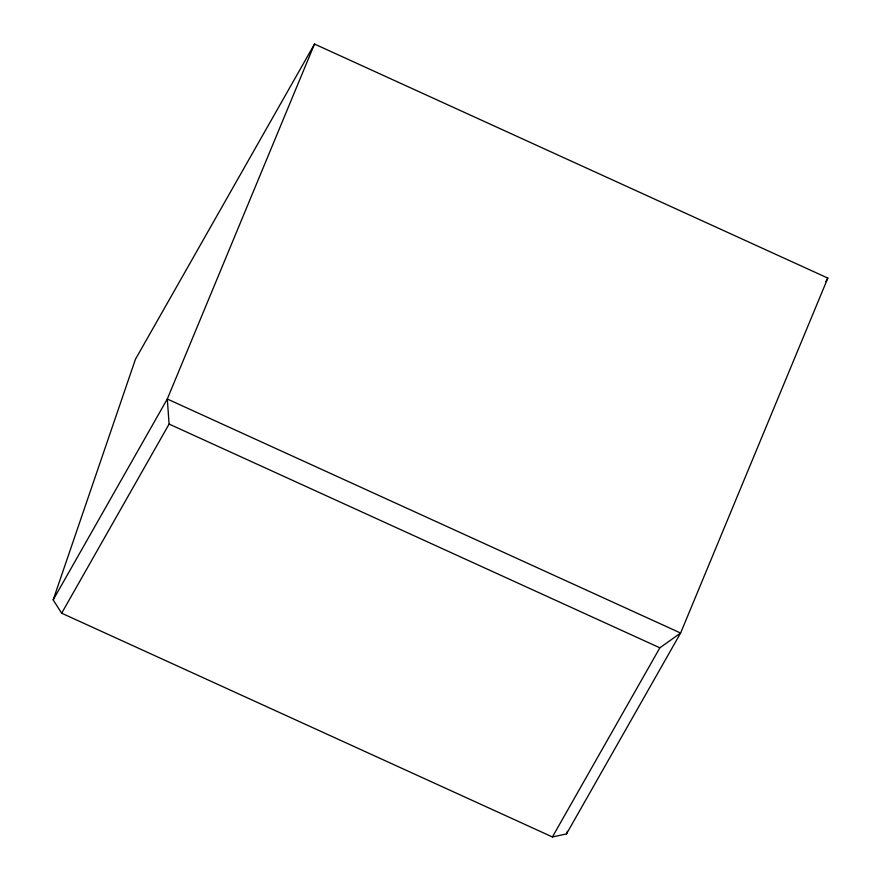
<?xml version="1.0" encoding="UTF-8"?>
<svg xmlns="http://www.w3.org/2000/svg" width="881" height="881" viewBox="0 0 881 881"><rect width="100%" height="100%" fill="white"/><g stroke="black" fill="none" stroke-linecap="round" stroke-linejoin="round"><path stroke-width="1.32" d="M53.168 599.895L135.443 359.272L314.517 44.05L827.832 278.088L680.606 633.043L566.483 833.933L552.409 836.95L61.659 613.198L53.168 599.895L167.291 399.005L314.517 44.05M566.483 833.933L567.375 831.334M61.659 613.198L169.108 424.069L167.291 399.005L680.606 633.043L659.858 647.81L552.409 836.95M825.794 281.667L827.832 278.088M169.108 424.069L659.858 647.81"/></g></svg>
